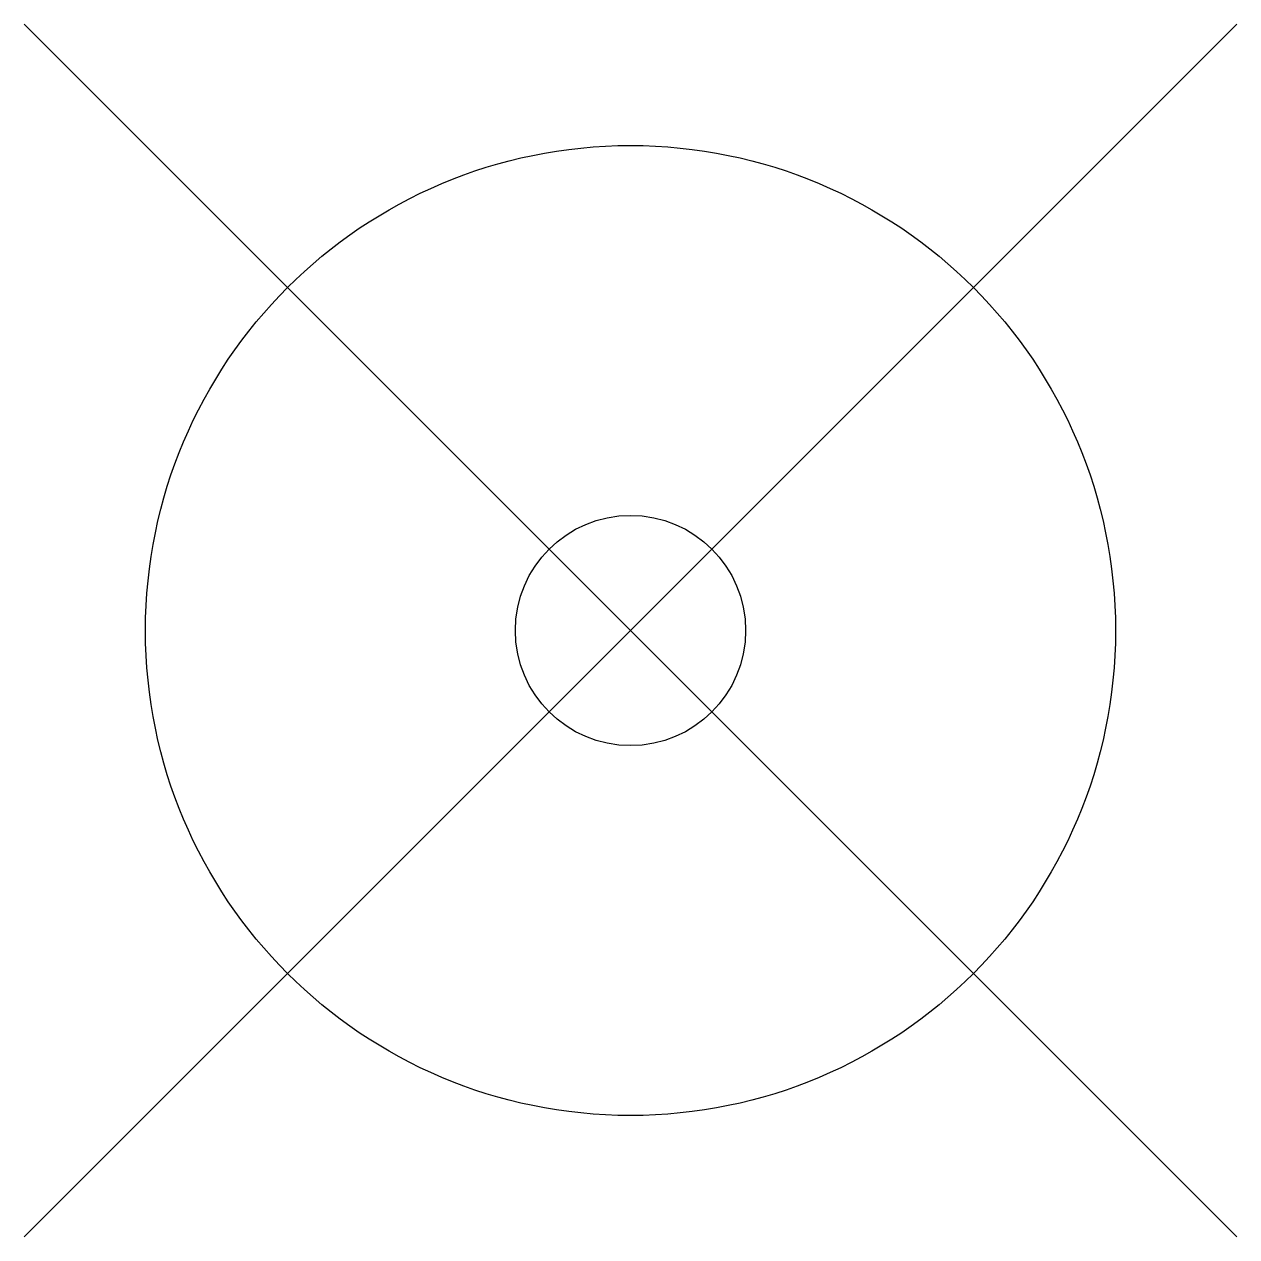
# Model space of a CAD drawing. Header units: metres. Extents: x -2.19 to 2.19, y -2.19 to 2.19.
import ezdxf

# ---------------------------------------------------------------- set-up
doc = ezdxf.new("R2010")
doc.units = ezdxf.units.M

msp = doc.modelspace()

# ---------------------------------------------------------------- linework, layer by layer
for p, q in [((2.1875, 2.1875), (-2.1875, -2.1875)), ((-2.1875, 2.1875), (2.1875, -2.1875))]:
    msp.add_line(p, q)
for radius in [1.75, 0.4153]:
    msp.add_circle((0, 0), radius)

doc.saveas('drawing.dxf')
